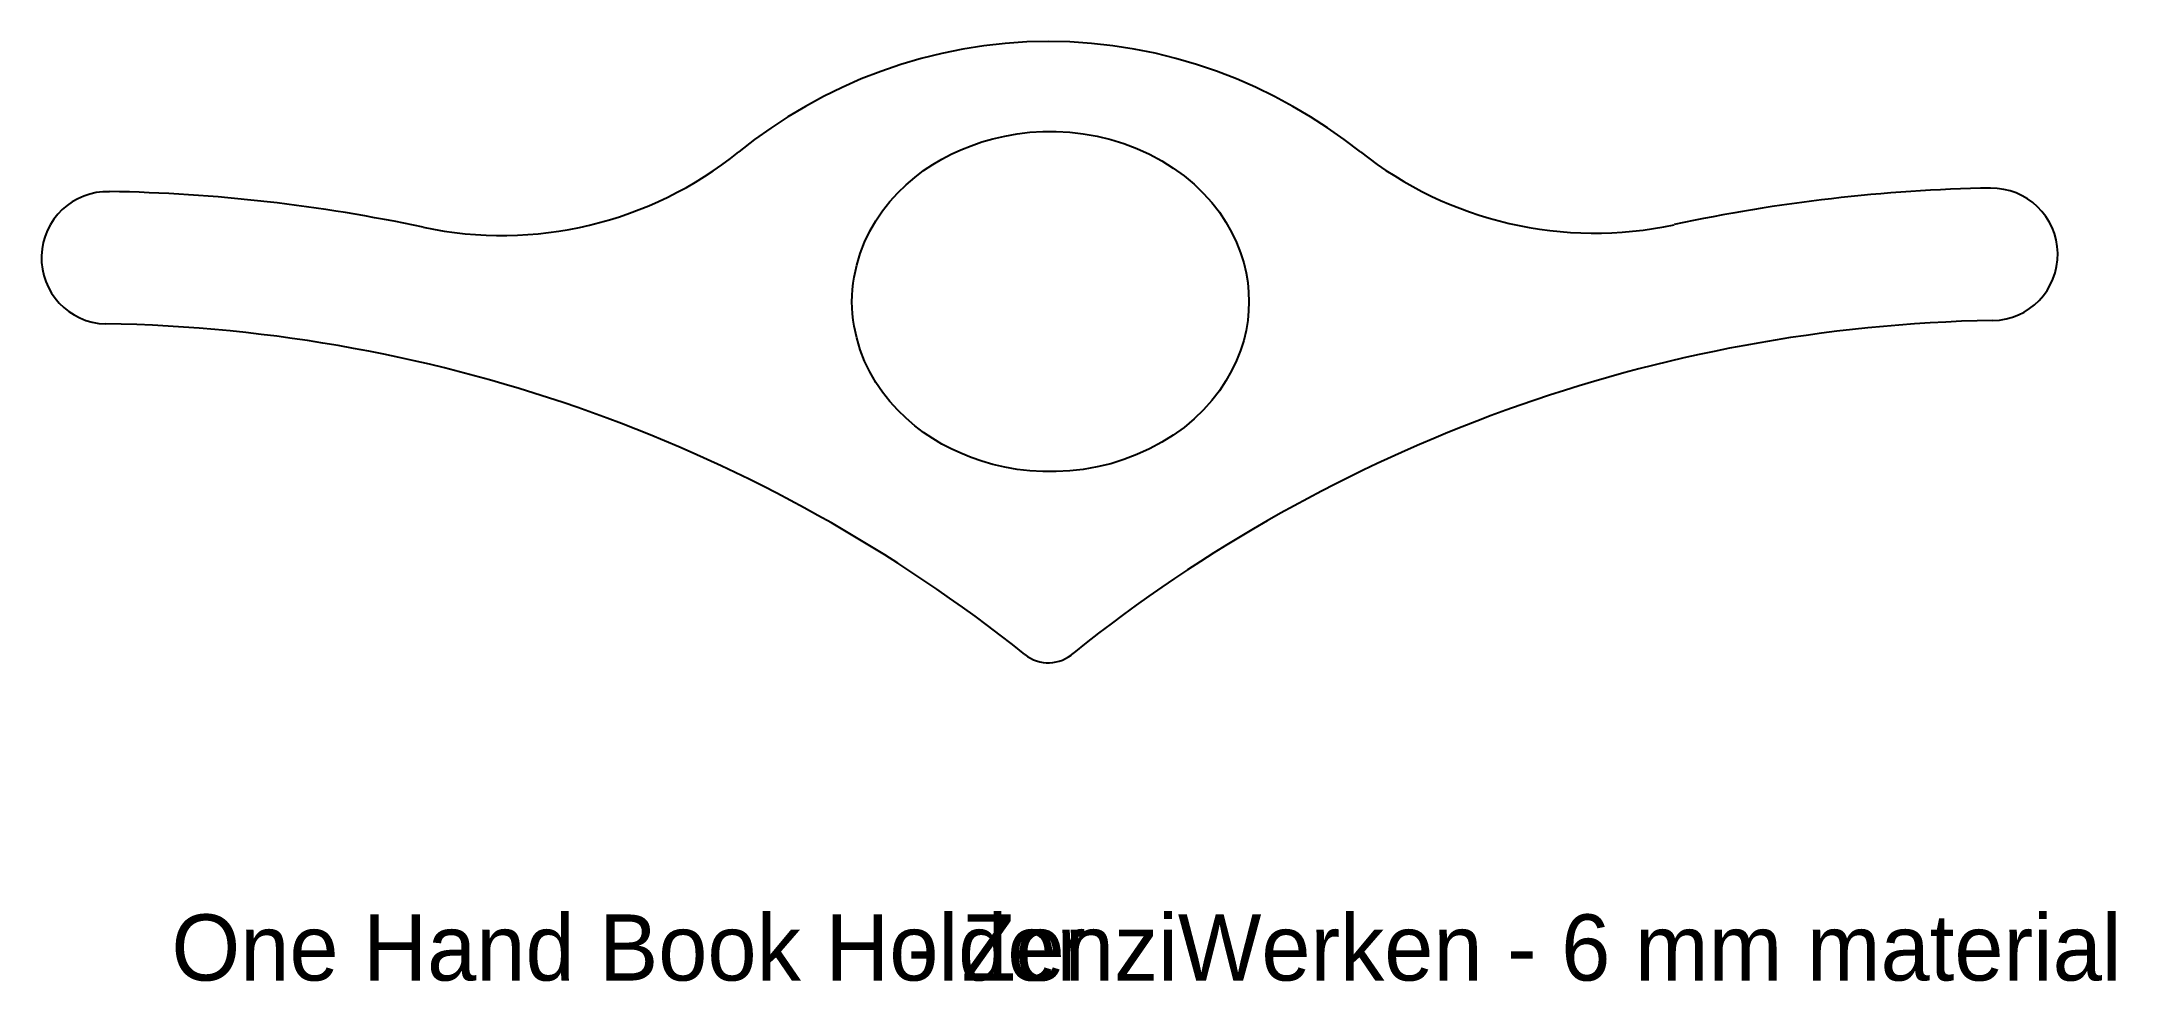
# Model space of a CAD drawing. Extents: x 110 to 220, y 168 to 217.
import ezdxf

# ---------------------------------------------------------------- set-up
doc = ezdxf.new("R2010")
doc.units = 0
doc.layers.get('0').update_dxf_attribs({"linetype": 'CONTINUOUS'})
doc.layers.add('STANDARD', color=7, linetype='CONTINUOUS')

# ---------------------------------------------------------------- blocks, each defined once
blk = doc.blocks.new('*X1')
at = {"color": 7, "linetype": 'CONTINUOUS'}
for s, p in [('One Hand Book Holder', (117.17, 167.72)), (' - ZenziWerken - 6 mm material', (154.82, 167.72))]:
    blk.add_text(s, height=3.5, dxfattribs=at).set_placement(p)

msp = doc.modelspace()

# ---------------------------------------------------------------- linework, layer by layer
at = {"layer": 'STANDARD', "color": 7, "linetype": 'CONTINUOUS'}
for points in [[(180.08, 211.56), (179.23, 212.21), (178.35, 212.82), (177.44, 213.41), (176.5, 213.96), (175.53, 214.49), (174.54, 214.97), (173.52, 215.41), (172.47, 215.82), (171.41, 216.18), (170.32, 216.5), (169.22, 216.77), (168.11, 216.99), (166.98, 217.17), (165.85, 217.29), (164.71, 217.37), (163.57, 217.39), (162.43, 217.37), (161.29, 217.29), (160.16, 217.16), (159.04, 216.99), (157.93, 216.76), (156.84, 216.49), (155.76, 216.17), (154.71, 215.81), (153.67, 215.41), (152.66, 214.96), (151.68, 214.48), (150.72, 213.96), (149.79, 213.4), (148.89, 212.81), (148.03, 212.2), (147.2, 211.55)], [(174.18, 203.63), (174.17, 203.14), (174.12, 202.63), (174.03, 202.11), (173.91, 201.58), (173.74, 201.05), (173.53, 200.51), (173.27, 199.97), (172.97, 199.44), (172.62, 198.91), (172.22, 198.4), (171.78, 197.9), (171.29, 197.43), (170.76, 196.98), (170.18, 196.57), (169.58, 196.19), (168.93, 195.84), (168.26, 195.54), (167.57, 195.28), (166.87, 195.06), (166.15, 194.89), (165.42, 194.76), (164.7, 194.68), (163.99, 194.64), (163.28, 194.64), (162.59, 194.68), (161.92, 194.76), (161.27, 194.88), (160.64, 195.02), (160.05, 195.19), (159.48, 195.39), (158.94, 195.61), (158.43, 195.84), (157.94, 196.1), (157.45, 196.39), (156.97, 196.71), (156.5, 197.07), (156.04, 197.46), (155.6, 197.89), (155.19, 198.35), (154.8, 198.84), (154.44, 199.36), (154.12, 199.91), (153.85, 200.49), (153.61, 201.09), (153.43, 201.71), (153.29, 202.34), (153.24, 202.66), (153.21, 202.99), (153.19, 203.31), (153.18, 203.63), (153.19, 203.96), (153.21, 204.28), (153.24, 204.61), (153.29, 204.93), (153.43, 205.56), (153.61, 206.18), (153.85, 206.78), (154.12, 207.36), (154.44, 207.91), (154.8, 208.43), (155.19, 208.92), (155.6, 209.38), (156.04, 209.81), (156.5, 210.2), (156.97, 210.56), (157.45, 210.88), (157.94, 211.17), (158.43, 211.43), (158.94, 211.66), (159.48, 211.88), (160.05, 212.08), (160.64, 212.25), (161.27, 212.39), (161.92, 212.51), (162.59, 212.59), (163.28, 212.63), (163.99, 212.63), (164.7, 212.59), (165.42, 212.51), (166.15, 212.38), (166.87, 212.21), (167.57, 211.99), (168.26, 211.73), (168.93, 211.43), (169.58, 211.08), (170.18, 210.7), (170.76, 210.29), (171.29, 209.84), (171.78, 209.36), (172.22, 208.87), (172.62, 208.36), (172.97, 207.83), (173.27, 207.3), (173.53, 206.76), (173.74, 206.22), (173.91, 205.69), (174.03, 205.16), (174.12, 204.64), (174.17, 204.13), (174.18, 203.63)]]:
    msp.add_lwpolyline(points, dxfattribs=at)
for centre, radius, start, end in [((134.65, 227.13), 20, 257.9947, 308.8509), ((192.48, 227.25), 20, 231.6897, 282.1338), ((214.97, 122.65), 87, 91.0242, 102.1338), ((213.48, 206.13), 3.5, 271.0242, 91.0242), ((113.79, 205.95), 3.5, 88.2499, 268.1556), ((112.39, 122.47), 87, 77.9947, 89.0073), ((112.39, 122.47), 80, 51.3797, 89.0777), ((214.97, 122.65), 80, 91.0242, 128.7241), ((163.57, 186.53), 2, 231.3797, 312.4945)]:
    msp.add_arc(centre, radius, start, end, dxfattribs=at)

# ---------------------------------------------------------------- block references
msp.add_blockref('*X1', (0, 0))

doc.saveas('drawing.dxf')
